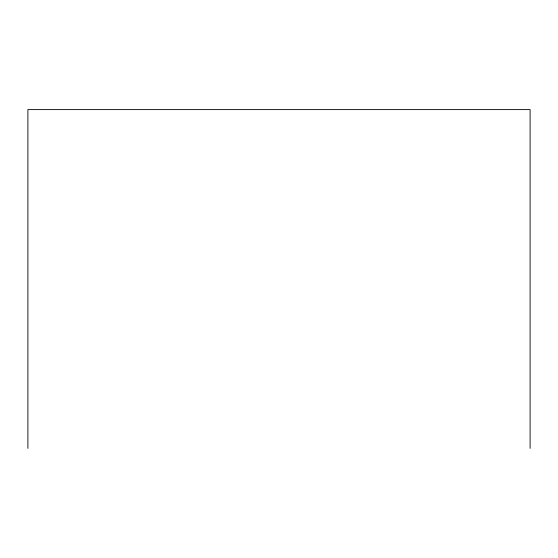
<?xml version="1.0" encoding="UTF-8"?>
<svg xmlns="http://www.w3.org/2000/svg" width="558" height="558" viewBox="0 0 558 558"><rect width="100%" height="100%" fill="white"/><g stroke="black" fill="none" stroke-linecap="round" stroke-linejoin="round"><path stroke-width="0.84" d="M530.1 448.395L530.1 109.605L27.9 109.605L27.9 448.395"/></g></svg>
